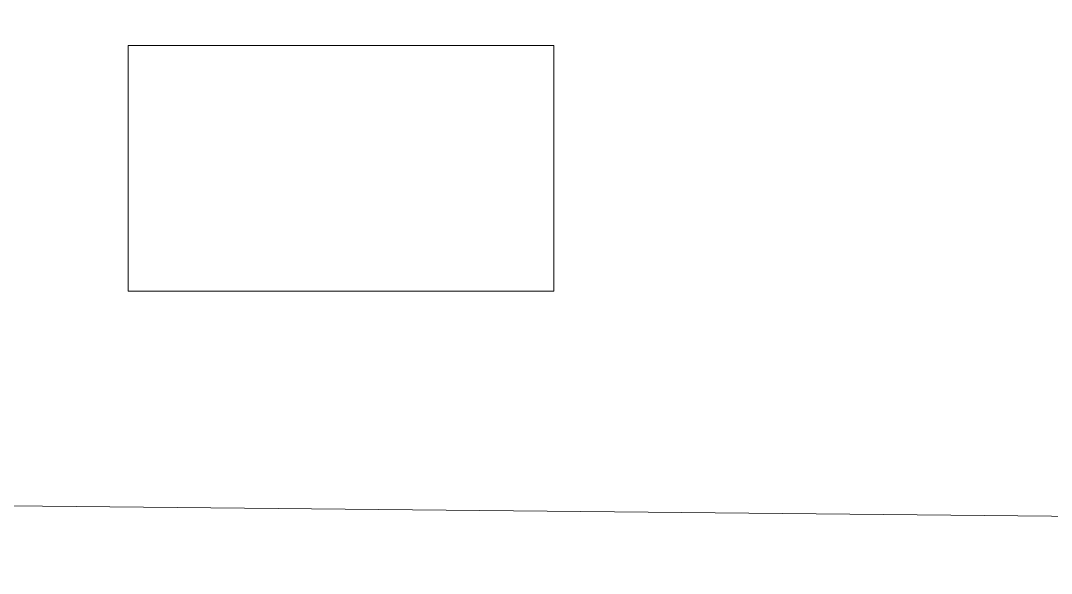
# Model space of a CAD drawing. Header units: millimetres. Extents: x 1 to 3601, y 1 to 1248.
# Drawn here: x 1283.43 to 1296.44, y 141.4 to 148.37 of the extents above; entities that cross this region are included whole.
import ezdxf

# ---------------------------------------------------------------- set-up
doc = ezdxf.new("R2010")
doc.units = ezdxf.units.MM
doc.layers.get('0').update_dxf_attribs({"lineweight": 5})
doc.layers.add('TALL 1', color=4, linetype='Continuous', lineweight=5)

msp = doc.modelspace()

# ---------------------------------------------------------------- linework, layer by layer
msp.add_open_spline([(1334.175, 151.959), (1336.694, 153.112), (1339.675, 152.391), (1341.388, 150.214), (1341.388, 150.214), (1343.101, 148.037), (1343.101, 144.97), (1341.388, 142.793), (1341.388, 142.793), (1339.674, 140.616), (1336.693, 139.895), (1334.175, 141.049), (1334.175, 141.049), (1333.154, 141.516), (1331.946, 141.765), (1330.823, 141.776), (1330.823, 141.776), (1330.823, 141.776), (1256.533, 142.512), (1256.533, 142.512), (1256.533, 142.512), (1254.34, 142.534), (1252.573, 144.319), (1252.573, 146.513), (1252.573, 146.513), (1252.573, 148.706), (1254.34, 150.491), (1256.534, 150.512), (1256.534, 150.512), (1256.534, 150.512), (1330.824, 151.235), (1330.824, 151.235), (1330.824, 151.235), (1331.946, 151.246), (1333.154, 151.492), (1334.175, 151.959)], degree=3, knots=[0, 0, 0, 0, 0.1, 0.1, 0.1, 0.1, 0.2, 0.2, 0.2, 0.2, 0.3, 0.3, 0.3, 0.3, 0.4, 0.4, 0.4, 0.4, 0.5, 0.5, 0.5, 0.5, 0.6, 0.6, 0.6, 0.6, 0.7, 0.7, 0.7, 0.7, 0.8, 0.8, 0.8, 0.8, 1, 1, 1, 1])
at = {"layer": 'TALL 1'}
msp.add_open_spline([(1284.782, 144.956), (1284.782, 144.956), (1290.155, 144.956), (1290.155, 144.956), (1290.155, 144.956), (1290.155, 144.956), (1290.155, 148.056), (1290.155, 148.056), (1290.155, 148.056), (1290.155, 148.056), (1284.782, 148.056), (1284.782, 148.056), (1284.782, 148.056), (1284.782, 148.056), (1284.782, 144.956), (1284.782, 144.956)], degree=3, knots=[0, 0, 0, 0, 0.2, 0.2, 0.2, 0.2, 0.4, 0.4, 0.4, 0.4, 0.6, 0.6, 0.6, 0.6, 1, 1, 1, 1], dxfattribs=at)

doc.saveas('drawing.dxf')
